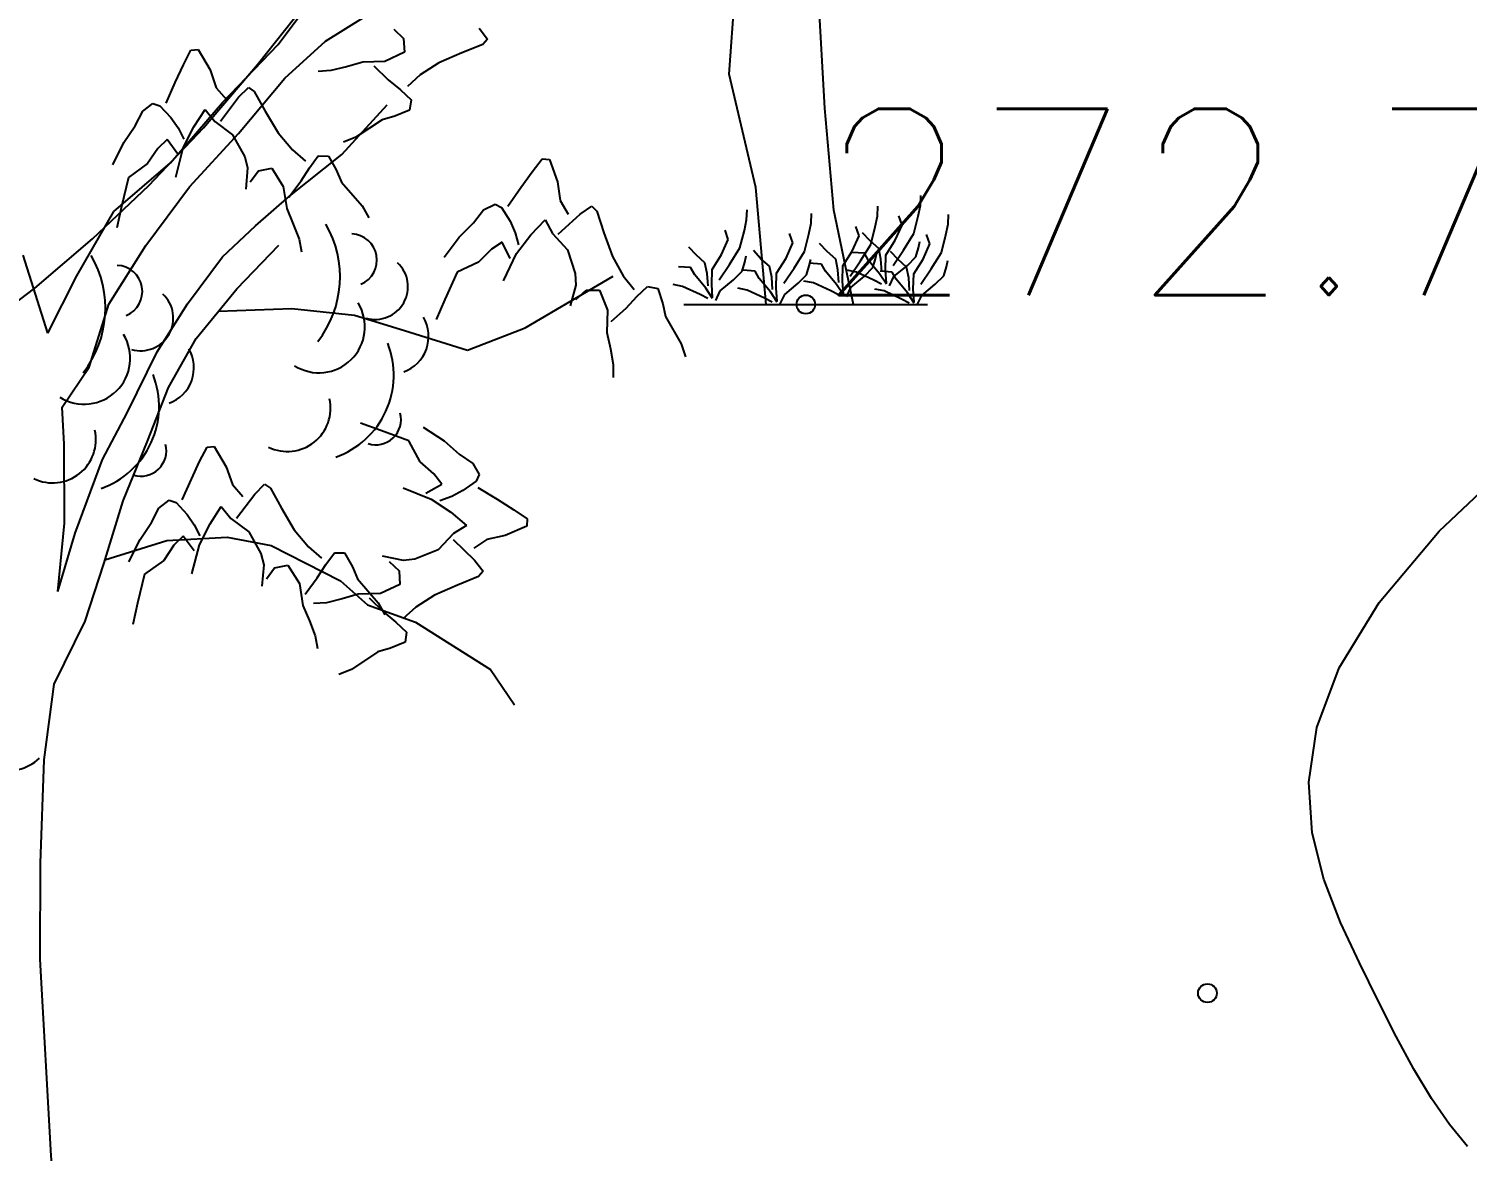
# Model space of a CAD drawing. Extents: x 524954 to 526204, y 9523489 to 9524010.
# Drawn here: x 525674.69 to 525682.41, y 9523605.3 to 9523611.32 of the extents above; entities that cross this region are included whole.
import ezdxf

# ---------------------------------------------------------------- set-up
doc = ezdxf.new("R2010")
doc.units = 0
doc.header["$PDMODE"] = 33
doc.header["$PDSIZE"] = 0.1
doc.linetypes.add('ACAD_ISO12W100', pattern=[21, 12, -3, 0, -3, 0, -3])
doc.linetypes.add('CACHE2', pattern=[4.7625, 3.175, -1.5875])
for name, color, linetype in [('Arbre', 34, 'ACAD_ISO12W100'), ('CN_01_00', 3, 'Continuous'), ('CN_02_00', 4, 'Continuous'), ('TopoAlt', 3, 'Continuous'), ('TOPOJIS', 7, 'Continuous'), ('Toponomie', 7, 'CACHE2')]:
    doc.layers.add(name, color=color, linetype=linetype)
doc.styles.add('Simplex 1.0', font='Simplex.shx', dxfattribs={"width": 0.99, "height": 1})
doc.styles.get("Standard").update_dxf_attribs({"font": 'arial.ttf'})

# ---------------------------------------------------------------- blocks, each defined once
blk = doc.blocks.new('TCPOINT M')
at = {"color": 0}
blk.add_point((0, 0), dxfattribs=at)
at = {"layer": 'TopoAlt', "style": 'Simplex 1.0', "width": 0.99}
blk.add_attdef('ALT', (0.15, 0.15), '', height=1, dxfattribs=at)
blk = doc.blocks.new('v088')
at = {"linetype": 'Continuous'}
for p, q in [((1.3209, 7.0171), (1.4418, 7.1813)), ((1.5755, 7.0348), (1.778, 7.1634)), ((2.3991, 7.1055), (2.4452, 7.0467)), ((1.3557, 6.8374), (1.5755, 7.0348)), ((1.9408, 7.0996), (1.9941, 7.049)), ((1.9941, 7.049), (1.9988, 6.9761)), ((2.4452, 7.0467), (2.4201, 7.0181)), ((0.8128, 6.9092), (0.8527, 6.9872)), ((0.8527, 6.9872), (0.8913, 6.9906)), ((0.8913, 6.9906), (0.9551, 6.8814)), ((1.0227, 6.7061), (1.3209, 7.0171)), ((1.9988, 6.9761), (1.8939, 6.9271)), ((2.3073, 6.9725), (2.1835, 6.9184)), ((2.4201, 7.0181), (2.3073, 6.9725)), ((0.7681, 6.8145), (0.8128, 6.9092)), ((0.9551, 6.8814), (0.9888, 6.786)), ((1.6041, 6.8779), (1.535, 6.8736)), ((1.6876, 6.8986), (1.6041, 6.8779)), ((1.7747, 6.9234), (1.6876, 6.8986)), ((1.8939, 6.9271), (1.7747, 6.9234)), ((1.8337, 6.904), (1.9118, 6.828)), ((2.1835, 6.9184), (2.0835, 6.8543)), ((0.7187, 6.7034), (0.7681, 6.8145)), ((1.107, 6.54), (1.3557, 6.8374)), ((1.9118, 6.828), (1.9768, 6.7743)), ((2.0835, 6.8543), (2.0142, 6.7921)), ((0.9888, 6.786), (1.0441, 6.7221)), ((1.0112, 6.6062), (1.1083, 6.7343)), ((1.1083, 6.7343), (1.1609, 6.7873)), ((1.1609, 6.7873), (1.1923, 6.7659)), ((1.1923, 6.7659), (1.2517, 6.6597)), ((1.9768, 6.7743), (2.0342, 6.7201)), ((2.0342, 6.7201), (2.0261, 6.6656)), ((0.5538, 6.582), (0.5938, 6.6601)), ((0.5938, 6.6601), (0.6485, 6.7018)), ((0.6485, 6.7018), (0.6861, 6.6893)), ((0.6861, 6.6893), (0.7451, 6.6262)), ((0.7433, 6.3831), (1.0227, 6.7061)), ((0.8684, 6.5752), (0.9289, 6.6689)), ((0.9289, 6.6689), (0.9803, 6.6043)), ((1.2517, 6.6597), (1.3207, 6.5436)), ((1.6628, 6.4272), (1.906, 6.6935)), ((2.0261, 6.6656), (1.9472, 6.6337)), ((0.4926, 6.4921), (0.5538, 6.582)), ((0.7451, 6.6262), (0.7831, 6.5707)), ((0.7831, 6.5707), (0.8142, 6.5101)), ((0.8114, 6.4626), (0.8684, 6.5752)), ((0.9803, 6.6043), (1.0762, 6.5324)), ((1.879, 6.6139), (1.7385, 6.5203)), ((1.9472, 6.6337), (1.879, 6.6139)), ((0.4333, 6.3712), (0.4926, 6.4921)), ((0.7244, 6.5087), (0.6749, 6.4601)), ((0.7824, 6.4297), (0.7244, 6.5087)), ((0.8455, 6.2546), (1.107, 6.54)), ((1.0762, 6.5324), (1.1414, 6.4156)), ((1.3207, 6.5436), (1.3968, 6.4523)), ((1.7385, 6.5203), (1.6708, 6.4929)), ((0.6749, 6.4601), (0.6198, 6.3792)), ((0.7707, 6.306), (0.8114, 6.4626)), ((1.1414, 6.4156), (1.1567, 6.3559)), ((1.3814, 6.2037), (1.6628, 6.4272)), ((1.3968, 6.4523), (1.4671, 6.3913)), ((1.4894, 6.3564), (1.536, 6.4201)), ((1.536, 6.4201), (1.5911, 6.4188)), ((1.5911, 6.4188), (1.6326, 6.3444)), ((0.4379, 6.1217), (0.7433, 6.3831)), ((0.6198, 6.3792), (0.5164, 6.3047)), ((1.1567, 6.3559), (1.1472, 6.2405)), ((1.171, 6.2803), (1.2146, 6.3394)), ((1.2146, 6.3394), (1.2864, 6.3531)), ((1.2864, 6.3531), (1.3481, 6.2552)), ((1.4442, 6.2852), (1.4894, 6.3564)), ((1.6326, 6.3444), (1.6606, 6.2793)), ((2.6234, 6.2497), (2.6849, 6.3343)), ((2.6849, 6.3343), (2.7388, 6.4036)), ((2.7388, 6.4036), (2.7772, 6.3997)), ((2.7772, 6.3997), (2.8196, 6.2805)), ((0.5164, 6.3047), (0.4795, 6.1489)), ((1.3481, 6.2552), (1.3665, 6.1373)), ((1.3784, 6.1983), (1.4442, 6.2852)), ((1.6606, 6.2793), (1.771, 6.1515)), ((2.8196, 6.2805), (2.8349, 6.1805)), ((0.6096, 5.9388), (0.8455, 6.2546)), ((1.1982, 6.0444), (1.3814, 6.2037)), ((2.5541, 6.1497), (2.6234, 6.2497)), ((2.8349, 6.1805), (2.8773, 6.1074)), ((0.2399, 5.7756), (0.4379, 6.1217)), ((0.4795, 6.1489), (0.4542, 6.0345)), ((1.3665, 6.1373), (1.4019, 6.054)), ((1.771, 6.1515), (1.8066, 6.0878)), ((2.3695, 6.0612), (2.4234, 6.1305)), ((2.4234, 6.1305), (2.4849, 6.1612)), ((2.4849, 6.1612), (2.5195, 6.142)), ((2.5195, 6.142), (2.5657, 6.0689)), ((2.8234, 5.9997), (2.9427, 6.1074)), ((2.9427, 6.1074), (3.0042, 6.1497)), ((3.0042, 6.1497), (3.0311, 6.1228)), ((3.0311, 6.1228), (3.0696, 6.0074)), ((1.0213, 5.879), (1.1982, 6.0444)), ((1.4019, 6.054), (1.4328, 5.9737)), ((2.2926, 5.9843), (2.3695, 6.0612)), ((2.5657, 6.0689), (2.5926, 6.0074)), ((2.6772, 5.9958), (2.7542, 6.0766)), ((2.7542, 6.0766), (2.7926, 6.0035)), ((1.4328, 5.9737), (1.4458, 5.9057)), ((2.2118, 5.8766), (2.2926, 5.9843)), ((2.5234, 5.9574), (2.4657, 5.9189)), ((2.5657, 5.8689), (2.5234, 5.9574)), ((2.5926, 6.0074), (2.6118, 5.942)), ((2.6003, 5.8958), (2.6772, 5.9958)), ((2.7926, 6.0035), (2.8734, 5.9151)), ((3.0696, 6.0074), (3.1158, 5.8804)), ((0.0846, 5.4676), (-0.0486, 5.8877)), ((0.4109, 5.6237), (0.6096, 5.9388)), ((0.8338, 5.6263), (1.0213, 5.879)), ((1.0995, 5.7065), (1.3247, 5.9413)), ((2.4657, 5.9189), (2.3964, 5.8497)), ((2.5311, 5.7497), (2.6003, 5.8958)), ((2.8734, 5.9151), (2.9157, 5.7881)), ((3.1158, 5.8804), (3.1734, 5.7766)), ((2.281, 5.7958), (2.2156, 5.6496)), ((2.3964, 5.8497), (2.281, 5.7958)), ((0.0846, 5.4676), (0.2399, 5.7756)), ((2.6462, 5.4963), (3.1193, 5.7735)), ((2.9196, 5.7266), (2.8888, 5.615)), ((2.9157, 5.7881), (2.9196, 5.7266)), ((3.1734, 5.7766), (3.2311, 5.7035)), ((3.2465, 5.665), (3.3042, 5.7189)), ((3.3042, 5.7189), (3.3581, 5.7073)), ((0.8812, 5.4407), (1.0995, 5.7065)), ((2.2156, 5.6496), (2.1695, 5.5419)), ((2.9196, 5.6496), (2.9734, 5.6996)), ((2.9734, 5.6996), (3.0465, 5.6996)), ((3.0465, 5.6996), (3.0888, 5.5919)), ((3.1888, 5.6035), (3.2465, 5.665)), ((3.3581, 5.7073), (3.385, 5.6266)), ((0.3061, 5.2857), (0.4109, 5.6237)), ((0.6713, 5.3679), (0.8338, 5.6263)), ((1.0006, 5.5861), (1.394, 5.6007)), ((1.394, 5.6007), (1.7306, 5.5642)), ((1.7306, 5.5642), (1.9997, 5.4827)), ((3.0888, 5.5919), (3.085, 5.4727)), ((3.1081, 5.5304), (3.1888, 5.6035)), ((3.385, 5.6266), (3.4004, 5.5573)), ((1.9997, 5.4827), (2.3377, 5.3779)), ((2.3377, 5.3779), (2.6462, 5.4963)), ((3.4004, 5.5573), (3.485, 5.4112)), ((0.7312, 5.1764), (0.8812, 5.4407)), ((3.085, 5.4727), (3.1042, 5.3842)), ((3.485, 5.4112), (3.5081, 5.3419)), ((0.5102, 5.0412), (0.6713, 5.3679)), ((3.1042, 5.3842), (3.1196, 5.2996)), ((0.1613, 5.0712), (0.3061, 5.2857)), ((3.1196, 5.2996), (3.1196, 5.2304)), ((0.6191, 4.888), (0.7312, 5.1764)), ((0.1717, 4.8724), (0.1613, 5.0712)), ((0.3786, 4.7897), (0.5102, 5.0412)), ((1.8724, 4.9461), (1.762, 4.9854)), ((2.0224, 4.89), (1.8724, 4.9461)), ((2.0987, 4.9642), (2.2113, 4.8904)), ((0.1743, 4.4496), (0.1717, 4.8724)), ((0.489, 4.5681), (0.6191, 4.888)), ((2.0834, 4.7783), (2.0224, 4.89)), ((2.2113, 4.8904), (2.2929, 4.8185)), ((0.2314, 4.3948), (0.3786, 4.7897)), ((0.8993, 4.7791), (0.9393, 4.8572)), ((0.9393, 4.8572), (0.9778, 4.8606)), ((0.9778, 4.8606), (1.0416, 4.7513)), ((2.2929, 4.8185), (2.3654, 4.7691)), ((0.8546, 4.6845), (0.8993, 4.7791)), ((1.0416, 4.7513), (1.0754, 4.656)), ((2.1569, 4.7135), (2.0834, 4.7783)), ((2.1989, 4.6584), (2.1569, 4.7135)), ((2.3654, 4.7691), (2.4, 4.7096)), ((0.8053, 4.5733), (0.8546, 4.6845)), ((1.0754, 4.656), (1.1306, 4.592)), ((1.1948, 4.6042), (1.2474, 4.6573)), ((1.2474, 4.6573), (1.2789, 4.6359)), ((1.2789, 4.6359), (1.3382, 4.5297)), ((1.9921, 4.6376), (2.1424, 4.5777)), ((2.1133, 4.6106), (2.1989, 4.6584)), ((2.383, 4.6739), (2.3129, 4.6232)), ((2.4, 4.7096), (2.383, 4.6739)), ((2.3928, 4.6398), (2.497, 4.577)), ((0.3841, 4.2301), (0.489, 4.5681)), ((0.6804, 4.53), (0.7351, 4.5718)), ((0.7351, 4.5718), (0.7727, 4.5593)), ((0.7727, 4.5593), (0.8317, 4.4961)), ((1.0978, 4.4762), (1.1948, 4.6042)), ((2.1424, 4.5777), (2.247, 4.5072)), ((2.2532, 4.5924), (2.1892, 4.5691)), ((2.3129, 4.6232), (2.2532, 4.5924)), ((2.497, 4.577), (2.5853, 4.5209)), ((0.6404, 4.452), (0.6804, 4.53)), ((0.8317, 4.4961), (0.8696, 4.4407)), ((0.9549, 4.4451), (1.0154, 4.5388)), ((1.0154, 4.5388), (1.0668, 4.4742)), ((1.3382, 4.5297), (1.4072, 4.4136)), ((2.247, 4.5072), (2.3325, 4.4356)), ((2.5853, 4.5209), (2.6578, 4.4715)), ((0.1384, 4.0819), (0.1743, 4.4496)), ((0.5791, 4.362), (0.6404, 4.452)), ((0.8696, 4.4407), (0.9007, 4.38)), ((0.898, 4.3325), (0.9549, 4.4451)), ((1.0668, 4.4742), (1.1627, 4.4024)), ((1.1627, 4.4024), (1.228, 4.2856)), ((1.4072, 4.4136), (1.4833, 4.3223)), ((2.3325, 4.4356), (2.262, 4.3926)), ((2.6564, 4.4329), (2.5401, 4.3831)), ((2.6578, 4.4715), (2.6564, 4.4329)), ((0.1384, 4.0819), (0.2314, 4.3948)), ((0.3911, 4.2526), (0.7235, 4.3553)), ((0.5199, 4.2411), (0.5791, 4.362)), ((0.7614, 4.3301), (0.7063, 4.2491)), ((0.7235, 4.3553), (1.0465, 4.3745)), ((0.8109, 4.3786), (0.7614, 4.3301)), ((0.869, 4.2996), (0.8109, 4.3786)), ((0.8572, 4.176), (0.898, 4.3325)), ((1.0465, 4.3745), (1.2838, 4.3297)), ((1.2838, 4.3297), (1.6547, 4.1385)), ((2.262, 4.3926), (2.1788, 4.3064)), ((2.2601, 4.3616), (2.3751, 4.2494)), ((2.4412, 4.3615), (2.371, 4.3146)), ((2.5401, 4.3831), (2.4412, 4.3615)), ((0.7063, 4.2491), (0.603, 4.1747)), ((1.228, 4.2856), (1.2432, 4.2258)), ((1.4833, 4.3223), (1.5536, 4.2613)), ((1.5759, 4.2264), (1.6226, 4.29)), ((1.6226, 4.29), (1.6776, 4.2887)), ((1.6776, 4.2887), (1.7191, 4.2144)), ((1.9936, 4.2484), (1.8803, 4.2721)), ((2.0548, 4.2561), (1.9936, 4.2484)), ((2.1788, 4.3064), (2.0548, 4.2561)), ((2.3751, 4.2494), (2.4212, 4.1906)), ((0.2848, 3.9233), (0.3841, 4.2301)), ((0.603, 4.1747), (0.566, 4.0189)), ((1.2432, 4.2258), (1.2338, 4.1105)), ((1.2576, 4.1502), (1.3011, 4.2094)), ((1.3011, 4.2094), (1.373, 4.223)), ((1.373, 4.223), (1.4346, 4.1251)), ((1.5307, 4.1551), (1.5759, 4.2264)), ((1.7191, 4.2144), (1.7472, 4.1493)), ((1.9168, 4.2436), (1.9701, 4.193)), ((1.9701, 4.193), (1.9747, 4.12)), ((2.4212, 4.1906), (2.396, 4.1621)), ((1.4346, 4.1251), (1.4531, 4.0073)), ((1.465, 4.0683), (1.5307, 4.1551)), ((1.6547, 4.1385), (1.8004, 4.0109)), ((1.7472, 4.1493), (1.8576, 4.0214)), ((1.9747, 4.12), (1.8699, 4.071)), ((2.2833, 4.1164), (2.1595, 4.0623)), ((2.396, 4.1621), (2.2833, 4.1164)), ((0.566, 4.0189), (0.5407, 3.9045)), ((1.5801, 4.0219), (1.511, 4.0175)), ((1.6636, 4.0426), (1.5801, 4.0219)), ((1.7506, 4.0673), (1.6636, 4.0426)), ((1.8699, 4.071), (1.7506, 4.0673)), ((1.8097, 4.0479), (1.8877, 3.9719)), ((1.8576, 4.0214), (1.8932, 3.9577)), ((2.1595, 4.0623), (2.0595, 3.9982)), ((1.4531, 4.0073), (1.4885, 3.9239)), ((1.8004, 4.0109), (2.0573, 3.9168)), ((1.8877, 3.9719), (1.9528, 3.9182)), ((2.0595, 3.9982), (1.9902, 3.936)), ((0.1177, 3.584), (0.2848, 3.9233)), ((1.4885, 3.9239), (1.5194, 3.8437)), ((1.9528, 3.9182), (2.0102, 3.864)), ((2.0102, 3.864), (2.002, 3.8096)), ((2.0573, 3.9168), (2.4606, 3.664)), ((1.5194, 3.8437), (1.5323, 3.7756)), ((2.002, 3.8096), (1.9231, 3.7776)), ((1.855, 3.7579), (1.7144, 3.6642)), ((1.9231, 3.7776), (1.855, 3.7579)), ((1.7144, 3.6642), (1.6468, 3.6368)), ((2.4606, 3.664), (2.589, 3.4739)), ((0.064, 3.1786), (0.1177, 3.584)), ((0.0445, 2.6247), (0.064, 3.1786)), ((0.0429, 2.1085), (0.0445, 2.6247)), ((0.1022, 1.0525), (0.0429, 2.1085)), ((-0.4115, 1.2346), (-0.3726, 1.7516)), ((-0.2683, 0.6281), (-0.4115, 1.2346)), ((0.151, 0.5063), (0.1022, 1.0525)), ((-0.2127, 0), (-0.2683, 0.6281)), ((0.6155, 0.5313), (0.6179, 0.5842)), ((-0.3173, 0.4544), (-0.3149, 0.5073)), ((0.0288, 0.4351), (0.0313, 0.488)), ((0.2565, 0), (0.151, 0.5063)), ((0.3726, 0.4159), (0.3847, 0.4736)), ((0.3847, 0.4736), (0.3871, 0.5265)), ((0.5169, 0.4255), (0.5001, 0.476)), ((0.5794, 0.3798), (0.6034, 0.4736)), ((0.6034, 0.4736), (0.6155, 0.5313)), ((0.7645, 0.4303), (0.7669, 0.4832)), ((-0.4159, 0.3486), (-0.4327, 0.3991)), ((-0.3534, 0.3029), (-0.3294, 0.3967)), ((-0.3294, 0.3967), (-0.3173, 0.4544)), ((0.0168, 0.3774), (0.0288, 0.4351)), ((0.2861, 0.3678), (0.2693, 0.4183)), ((0.3486, 0.3221), (0.3726, 0.4159)), ((0.4808, 0.3438), (0.5169, 0.4255)), ((0.7525, 0.3726), (0.7645, 0.4303)), ((-0.452, 0.2669), (-0.4159, 0.3486)), ((-0.1058, 0.2476), (-0.0697, 0.3294)), ((-0.0697, 0.3294), (-0.0865, 0.3798)), ((-0.0072, 0.2837), (0.0168, 0.3774)), ((0.1154, 0.2837), (0.0745, 0.327)), ((0.25, 0.2861), (0.2861, 0.3678)), ((0.2933, 0.2332), (0.3486, 0.3221)), ((0.3462, 0.3414), (0.3053, 0.3847)), ((0.3919, 0.3005), (0.3462, 0.3414)), ((0.4303, 0.2645), (0.4808, 0.3438)), ((0.5241, 0.2909), (0.5794, 0.3798)), ((0.6058, 0.3029), (0.6131, 0.3366)), ((0.6299, 0.2428), (0.6659, 0.3246)), ((0.6659, 0.3246), (0.6491, 0.375)), ((0.7285, 0.2789), (0.7525, 0.3726)), ((-0.5866, 0.2645), (-0.6275, 0.3077)), ((-0.5409, 0.2236), (-0.5866, 0.2645)), ((-0.5025, 0.1875), (-0.452, 0.2669)), ((-0.4087, 0.214), (-0.3534, 0.3029)), ((-0.327, 0.226), (-0.3197, 0.2596)), ((-0.2404, 0.2452), (-0.2813, 0.2885)), ((-0.1947, 0.2043), (-0.2404, 0.2452)), ((-0.1563, 0.1683), (-0.1058, 0.2476)), ((-0.0625, 0.1947), (-0.0072, 0.2837)), ((0.0192, 0.2068), (0.0264, 0.2404)), ((0.1611, 0.2428), (0.1154, 0.2837)), ((0.1731, 0.1851), (0.1611, 0.2428)), ((0.1995, 0.2068), (0.25, 0.2861)), ((0.238, 0.1515), (0.2933, 0.2332)), ((0.3149, 0.2741), (0.25, 0.2789)), ((0.3366, 0.2356), (0.3149, 0.2741)), ((0.3967, 0.1635), (0.3366, 0.2356)), ((0.3606, 0.1971), (0.375, 0.2452)), ((0.375, 0.2452), (0.3823, 0.2789)), ((0.4039, 0.2428), (0.3919, 0.3005)), ((0.4087, 0.1755), (0.4039, 0.2428)), ((0.4279, 0.1827), (0.4303, 0.2645)), ((0.4953, 0.2404), (0.4544, 0.2837)), ((0.4688, 0.2092), (0.5241, 0.2909)), ((0.5409, 0.1995), (0.4953, 0.2404)), ((0.5457, 0.2092), (0.5914, 0.2548)), ((0.5794, 0.1635), (0.6299, 0.2428)), ((0.5914, 0.2548), (0.6058, 0.3029)), ((0.6732, 0.1899), (0.7285, 0.2789)), ((0.7549, 0.2019), (0.7621, 0.2356)), ((-0.6179, 0.1971), (-0.6828, 0.2019)), ((-0.5962, 0.1587), (-0.6179, 0.1971)), ((-0.5361, 0.0865), (-0.5962, 0.1587)), ((-0.5289, 0.1659), (-0.5409, 0.2236)), ((-0.5241, 0.0986), (-0.5289, 0.1659)), ((-0.5049, 0.1058), (-0.5025, 0.1875)), ((-0.464, 0.1322), (-0.4087, 0.214)), ((-0.3871, 0.1322), (-0.3414, 0.1779)), ((-0.3414, 0.1779), (-0.327, 0.226)), ((-0.2717, 0.1779), (-0.3366, 0.1827)), ((-0.25, 0.1394), (-0.2717, 0.1779)), ((-0.1827, 0.1467), (-0.1947, 0.2043)), ((-0.1587, 0.0865), (-0.1563, 0.1683)), ((-0.1178, 0.113), (-0.0625, 0.1947)), ((-0.0409, 0.113), (0.0048, 0.1587)), ((0.0048, 0.1587), (0.0192, 0.2068)), ((0.0841, 0.2164), (0.0192, 0.2212)), ((0.1058, 0.1779), (0.0841, 0.2164)), ((0.1659, 0.1058), (0.1058, 0.1779)), ((0.1779, 0.1178), (0.1731, 0.1851)), ((0.1971, 0.125), (0.1995, 0.2068)), ((0.2717, 0.1731), (0.2212, 0.1827)), ((0.3654, 0.1298), (0.2717, 0.1731)), ((0.3149, 0.1515), (0.3606, 0.1971)), ((0.4327, 0.1082), (0.3967, 0.1635)), ((0.464, 0.1731), (0.3991, 0.1779)), ((0.4327, 0.113), (0.4279, 0.1827)), ((0.4856, 0.1346), (0.464, 0.1731)), ((0.4736, 0.1491), (0.5457, 0.2092)), ((0.5529, 0.1418), (0.5409, 0.1995)), ((0.577, 0.0817), (0.5794, 0.1635)), ((0.6179, 0.1082), (0.6732, 0.1899)), ((0.7405, 0.1539), (0.7549, 0.2019)), ((-0.6611, 0.0962), (-0.7116, 0.1058)), ((-0.5674, 0.0529), (-0.6611, 0.0962)), ((-0.5001, 0.0313), (-0.5361, 0.0865)), ((-0.5001, 0.0361), (-0.5049, 0.1058)), ((-0.4592, 0.0721), (-0.3871, 0.1322)), ((-0.3149, 0.0769), (-0.3654, 0.0865)), ((-0.1899, 0.0673), (-0.25, 0.1394)), ((-0.1779, 0.0793), (-0.1827, 0.1467)), ((-0.1539, 0.0168), (-0.1587, 0.0865)), ((-0.113, 0.0529), (-0.0409, 0.113)), ((0.0409, 0.1154), (-0.0096, 0.125)), ((0.1346, 0.0721), (0.0409, 0.1154)), ((0.2019, 0.0505), (0.1659, 0.1058)), ((0.2019, 0.0553), (0.1971, 0.125)), ((0.2188, 0.0409), (0.2428, 0.0914)), ((0.2428, 0.0914), (0.3149, 0.1515)), ((0.4063, 0.1082), (0.3654, 0.1298)), ((0.4207, 0.0721), (0.3702, 0.0817)), ((0.4496, 0.0986), (0.4736, 0.1491)), ((0.5457, 0.0625), (0.4856, 0.1346)), ((0.5578, 0.0745), (0.5529, 0.1418)), ((0.5818, 0.012), (0.577, 0.0817)), ((0.6227, 0.0481), (0.6948, 0.1082)), ((0.6948, 0.1082), (0.7405, 0.1539)), ((-0.6539, 0), (0.6539, 0)), ((-0.5265, 0.0313), (-0.5674, 0.0529)), ((-0.4832, 0.0216), (-0.4592, 0.0721)), ((-0.2212, 0.0337), (-0.3149, 0.0769)), ((-0.1803, 0.012), (-0.2212, 0.0337)), ((-0.1539, 0.012), (-0.1899, 0.0673)), ((-0.137, 0.0024), (-0.113, 0.0529)), ((0.1755, 0.0505), (0.1346, 0.0721)), ((0.5145, 0.0288), (0.4207, 0.0721)), ((0.5554, 0.0072), (0.5145, 0.0288)), ((0.5818, 0.0072), (0.5457, 0.0625)), ((0.5986, -0.0024), (0.6227, 0.0481))]:
    blk.add_line(p, q, dxfattribs=at)
for centre, major_axis, start_param, end_param in [((1.088, 5.7707), (-0.3995, 0.3995), 3.265538, 4.451253), ((1.7113, 5.8608), (0.099, 0.099), 4.31771, 7.031286), ((-0.1718, 5.6024), (0.3995, 0.3995), 4.836335, 6.022049), ((0.4516, 5.6925), (0.099, 0.099), 4.31771, 7.031286), ((1.8413, 5.7182), (-0.1246, 0.1246), 2.081137, 4.744996), ((0.5816, 5.5499), (0.1246, 0.1246), 3.651933, 6.315792), ((1.5402, 5.502), (0.1741, 0.1741), 3.363922, 6.046661), ((1.924, 5.4517), (-0.1445, 0.1445), 2.713295, 4.448408), ((0.2804, 5.3337), (0.1741, 0.1741), 3.363922, 6.046661), ((1.4749, 5.2432), (0.3298, 0.3298), 4.265936, 5.872819), ((0.6642, 5.2834), (-0.1445, 0.1445), 2.713295, 4.448408), ((0.2152, 5.0749), (-0.3298, 0.3298), 2.69514, 4.302022), ((1.3699, 5.0654), (-0.1641, 0.1641), 1.908121, 4.146545), ((1.844, 5.0056), (-0.0964, 0.0964), 2.051824, 4.174223), ((0.1101, 4.8971), (-0.1641, 0.1641), 1.908121, 4.146545), ((0.5842, 4.8373), (0.0964, 0.0964), 3.62262, 5.745019), ((-0.1231, 3.3539), (0.1641, 0.1641), 2.463212, 4.701636)]:
    blk.add_ellipse(centre, major_axis=major_axis, ratio=1, start_param=start_param, end_param=end_param, dxfattribs=at)

msp = doc.modelspace()

# ---------------------------------------------------------------- linework, layer by layer
at = {"layer": 'CN_01_00', "elevation": 273, "flags": 128}
msp.add_lwpolyline([(525674.3964, 9523609.6846), (525674.7192, 9523609.9298), (525675.0297, 9523610.1942), (525675.3306, 9523610.4805), (525675.6249, 9523610.7913), (525675.9153, 9523611.1295), (525676.2048, 9523611.4977)], dxfattribs=at)
at = {"layer": 'CN_02_00', "elevation": 272, "flags": 128}
msp.add_lwpolyline([(525682.4113, 9523605.3237), (525682.3133, 9523605.4417), (525682.2176, 9523605.5807), (525682.123, 9523605.7388), (525682.0279, 9523605.9142), (525681.931, 9523606.105), (525681.8308, 9523606.3094), (525681.729, 9523606.5264), (525681.6389, 9523606.7582), (525681.5769, 9523607.0077), (525681.5592, 9523607.278), (525681.6022, 9523607.572), (525681.7222, 9523607.8928), (525681.9355, 9523608.2434), (525682.2586, 9523608.6267), (525682.7007, 9523609.0431)], dxfattribs=at)

# ---------------------------------------------------------------- block references
at = {"layer": 'Arbre'}
for p in [(525678.858, 9523609.843), (525674.705, 9523604.22)]:
    msp.add_blockref('v088', p, dxfattribs=at)
at = {"layer": 'TOPOJIS'}
ref = msp.add_blockref('TCPOINT M', (525678.8583, 9523609.8426, 272.77), dxfattribs=at)
ref.add_attrib('ALT', '272.77', (525678.9083, 9523609.8926, 272.77), dxfattribs={"layer": 'TopoAlt', "height": 1, "style": 'Simplex 1.0', "width": 0.99})
msp.add_blockref('TCPOINT M', (525681.0145, 9523606.1462, 272.52), dxfattribs=at)

# ---------------------------------------------------------------- texts
at = {"layer": 'Toponomie', "insert": (525667.1205, 9523613.3769), "char_height": 2, "width": 38.520356, "attachment_point": 1, "rotation": 0.60302}
msp.add_mtext('Hotel Restaurant les Rapides', dxfattribs=at)

doc.saveas('drawing.dxf')
